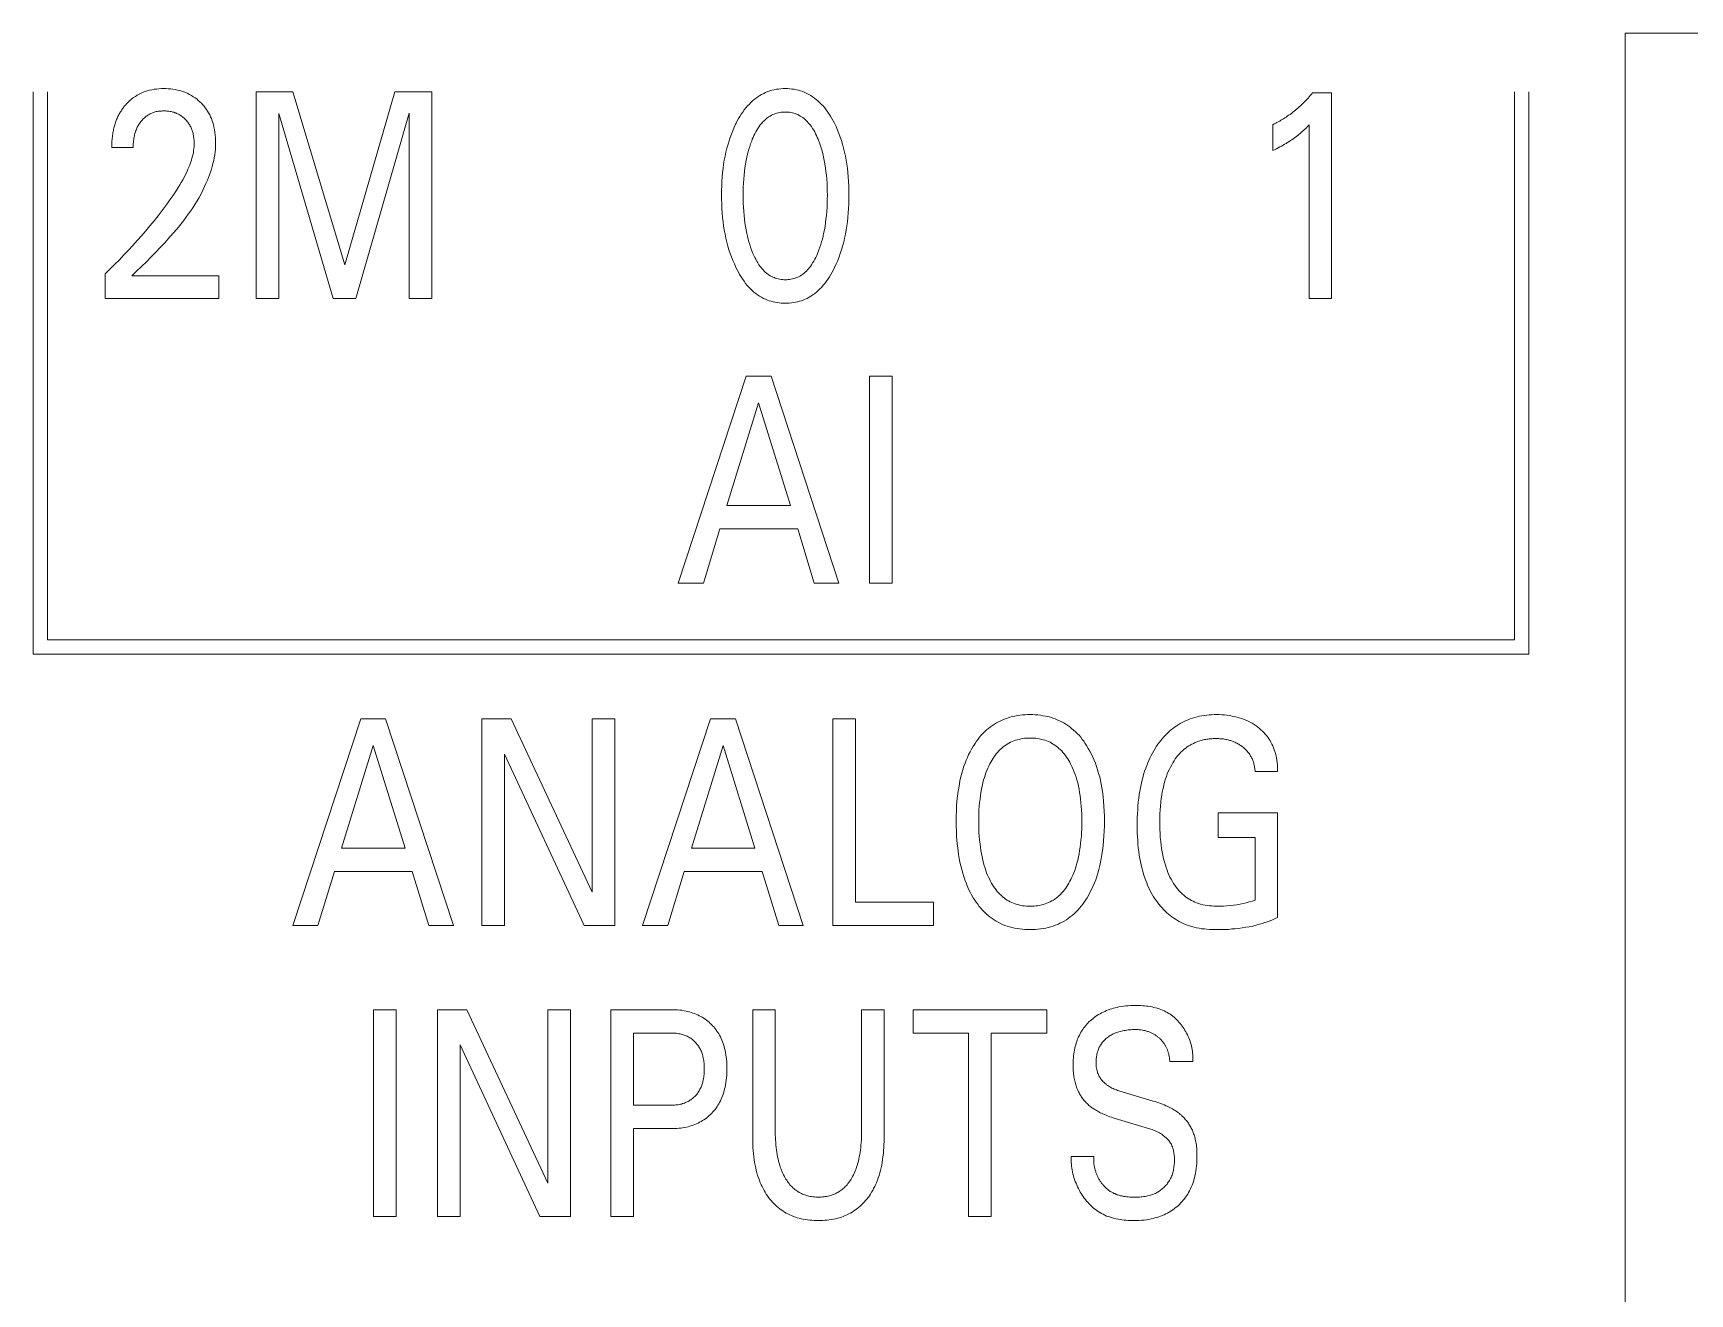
# Model space of a CAD drawing. Header units: millimetres. Extents: x 0 to 420, y 0 to 297.
# Drawn here: x 152.8 to 165.62, y 197.72 to 207.47 of the extents above; entities that cross this region are included whole.
import ezdxf

# ---------------------------------------------------------------- set-up
doc = ezdxf.new("R2010")
doc.units = ezdxf.units.MM
doc.layers.add('eProC - L2', color=41, linetype='Continuous', lineweight=20)

msp = doc.modelspace()

# ---------------------------------------------------------------- linework, layer by layer
at = {"layer": 'eProC - L2', "linetype": 'Continuous'}
for p, q in [((165.124, 192.415), (165.124, 207.468)), ((165.124, 207.468), (168.024, 207.468)), ((152.804, 207.015), (152.804, 202.665)), ((152.914, 207.015), (152.914, 202.775)), ((154.529, 205.415), (154.529, 207.015)), ((154.529, 207.015), (154.813, 207.015)), ((154.813, 207.015), (155.215, 205.676)), ((155.215, 205.676), (155.604, 207.015)), ((155.604, 207.015), (155.888, 207.015)), ((155.888, 207.015), (155.888, 205.415)), ((162.705, 207.006), (162.85, 207.006)), ((162.85, 207.006), (162.85, 205.415)), ((164.267, 202.775), (164.267, 207.015)), ((164.377, 202.665), (164.377, 207.015)), ((154.704, 206.848), (154.704, 205.415)), ((155.126, 205.415), (154.704, 206.848)), ((155.713, 206.85), (155.302, 205.415)), ((155.713, 205.415), (155.713, 206.85)), ((162.398, 206.561), (162.398, 206.76)), ((162.678, 205.415), (162.678, 206.759)), ((153.578, 206.583), (153.412, 206.583)), ((153.36, 205.415), (153.36, 205.607)), ((153.568, 205.59), (154.242, 205.59)), ((154.242, 205.59), (154.242, 205.415)), ((154.242, 205.415), (153.36, 205.415)), ((154.704, 205.415), (154.529, 205.415)), ((155.302, 205.415), (155.126, 205.415)), ((155.888, 205.415), (155.713, 205.415)), ((162.85, 205.415), (162.678, 205.415)), ((157.796, 203.215), (158.321, 204.815)), ((158.321, 204.815), (158.514, 204.815)), ((158.514, 204.815), (159.039, 203.215)), ((159.277, 203.215), (159.277, 204.815)), ((159.277, 204.815), (159.452, 204.815)), ((159.452, 204.815), (159.452, 203.215)), ((158.418, 204.609), (158.173, 203.814)), ((158.664, 203.814), (158.418, 204.609)), ((158.173, 203.814), (158.664, 203.814)), ((158.117, 203.633), (157.99, 203.215)), ((158.72, 203.633), (158.117, 203.633)), ((158.848, 203.215), (158.72, 203.633)), ((157.99, 203.215), (157.796, 203.215)), ((159.039, 203.215), (158.848, 203.215)), ((159.452, 203.215), (159.277, 203.215)), ((152.914, 202.775), (164.267, 202.775)), ((152.804, 202.665), (164.377, 202.665)), ((154.813, 200.565), (155.339, 202.165)), ((155.339, 202.165), (155.531, 202.165)), ((155.531, 202.165), (156.056, 200.565)), ((156.277, 200.565), (156.277, 202.165)), ((156.277, 202.165), (156.504, 202.165)), ((156.504, 202.165), (157.129, 200.824)), ((157.129, 200.824), (157.129, 202.165)), ((157.129, 202.165), (157.304, 202.165)), ((157.304, 202.165), (157.304, 200.565)), ((157.52, 200.565), (158.046, 202.165)), ((158.046, 202.165), (158.238, 202.165)), ((158.238, 202.165), (158.763, 200.565)), ((158.993, 200.565), (158.993, 202.165)), ((158.993, 202.165), (159.168, 202.165)), ((159.168, 202.165), (159.168, 200.747)), ((155.436, 201.959), (155.191, 201.164)), ((155.682, 201.164), (155.436, 201.959)), ((158.143, 201.959), (157.898, 201.164)), ((158.388, 201.164), (158.143, 201.959)), ((156.451, 201.892), (156.451, 200.565)), ((157.069, 200.565), (156.451, 201.892)), ((162.434, 201.757), (162.259, 201.757)), ((161.973, 201.247), (161.973, 201.437)), ((161.973, 201.437), (162.434, 201.437)), ((162.434, 201.437), (162.434, 200.628)), ((155.191, 201.164), (155.682, 201.164)), ((157.898, 201.164), (158.388, 201.164)), ((162.259, 201.247), (161.973, 201.247)), ((162.259, 200.763), (162.259, 201.247)), ((155.135, 200.983), (155.008, 200.565)), ((155.737, 200.983), (155.135, 200.983)), ((155.866, 200.565), (155.737, 200.983)), ((157.841, 200.983), (157.714, 200.565)), ((158.444, 200.983), (157.841, 200.983)), ((158.573, 200.565), (158.444, 200.983)), ((159.168, 200.747), (159.772, 200.747)), ((159.772, 200.747), (159.772, 200.565)), ((155.008, 200.565), (154.813, 200.565)), ((156.056, 200.565), (155.866, 200.565)), ((156.451, 200.565), (156.277, 200.565)), ((157.304, 200.565), (157.069, 200.565)), ((157.714, 200.565), (157.52, 200.565)), ((158.763, 200.565), (158.573, 200.565)), ((159.772, 200.565), (158.993, 200.565)), ((155.437, 198.315), (155.437, 199.915)), ((155.437, 199.915), (155.613, 199.915)), ((155.613, 199.915), (155.613, 198.315)), ((155.934, 198.315), (155.934, 199.915)), ((155.934, 199.915), (156.161, 199.915)), ((156.161, 199.915), (156.786, 198.574)), ((156.786, 198.574), (156.786, 199.915)), ((156.786, 199.915), (156.961, 199.915)), ((156.961, 199.915), (156.961, 198.315)), ((157.274, 198.315), (157.274, 199.915)), ((157.274, 199.915), (157.74, 199.915)), ((158.372, 198.919), (158.372, 199.915)), ((158.372, 199.915), (158.547, 199.915)), ((158.547, 199.915), (158.547, 198.966)), ((159.214, 198.966), (159.214, 199.915)), ((159.214, 199.915), (159.388, 199.915)), ((159.388, 199.915), (159.388, 198.919)), ((159.614, 199.734), (159.614, 199.915)), ((159.614, 199.915), (160.647, 199.915)), ((160.647, 199.915), (160.647, 199.734)), ((156.108, 199.642), (156.108, 198.315)), ((156.726, 198.315), (156.108, 199.642)), ((157.45, 199.734), (157.45, 199.176)), ((157.74, 199.734), (157.45, 199.734)), ((160.043, 199.734), (159.614, 199.734)), ((160.043, 198.315), (160.043, 199.734)), ((160.218, 199.734), (160.218, 198.315)), ((160.647, 199.734), (160.218, 199.734)), ((161.777, 199.515), (161.599, 199.515)), ((161.214, 199.285), (161.472, 199.208)), ((157.45, 199.176), (157.74, 199.176)), ((157.45, 198.995), (157.45, 198.315)), ((157.74, 198.995), (157.45, 198.995)), ((161.434, 198.997), (161.176, 199.074)), ((160.837, 198.779), (161.013, 198.779)), ((155.613, 198.315), (155.437, 198.315)), ((156.108, 198.315), (155.934, 198.315)), ((156.961, 198.315), (156.726, 198.315)), ((157.45, 198.315), (157.274, 198.315)), ((160.218, 198.315), (160.043, 198.315))]:
    msp.add_line(p, q, dxfattribs=at)
for points in [[(153.543, 206.938), (153.536, 206.931), (153.528, 206.924), (153.523, 206.918), (153.518, 206.912), (153.512, 206.906), (153.507, 206.899), (153.502, 206.893), (153.498, 206.886), (153.493, 206.88), (153.488, 206.873), (153.484, 206.866), (153.48, 206.86), (153.476, 206.853), (153.472, 206.846), (153.468, 206.839), (153.464, 206.831), (153.46, 206.824), (153.457, 206.816), (153.453, 206.808), (153.45, 206.8), (153.447, 206.792), (153.444, 206.784), (153.441, 206.776), (153.438, 206.768), (153.436, 206.76), (153.433, 206.751), (153.431, 206.743), (153.429, 206.735), (153.427, 206.726), (153.425, 206.718), (153.423, 206.708), (153.421, 206.698), (153.42, 206.687), (153.418, 206.677), (153.417, 206.667), (153.416, 206.656), (153.415, 206.646), (153.414, 206.635), (153.413, 206.625), (153.413, 206.615), (153.413, 206.604), (153.412, 206.594), (153.412, 206.583)], [(153.568, 205.59), (153.605, 205.627), (153.643, 205.664), (153.68, 205.7), (153.717, 205.737), (153.753, 205.775), (153.789, 205.812), (153.825, 205.85), (153.86, 205.889), (153.895, 205.928), (153.928, 205.968), (153.948, 205.992), (153.967, 206.017), (153.986, 206.042), (154.004, 206.067), (154.022, 206.092), (154.039, 206.118), (154.056, 206.144), (154.073, 206.171), (154.088, 206.198), (154.103, 206.225), (154.118, 206.253), (154.131, 206.281), (154.144, 206.31), (154.153, 206.331), (154.161, 206.352), (154.169, 206.373), (154.177, 206.394), (154.183, 206.416), (154.19, 206.438), (154.195, 206.46), (154.201, 206.482), (154.205, 206.504), (154.209, 206.526), (154.212, 206.548), (154.214, 206.57), (154.215, 206.593), (154.216, 206.615), (154.216, 206.637), (154.215, 206.658), (154.213, 206.68), (154.211, 206.701), (154.207, 206.723), (154.203, 206.744), (154.199, 206.76), (154.194, 206.776), (154.189, 206.791), (154.183, 206.807), (154.177, 206.822), (154.17, 206.837), (154.162, 206.851), (154.154, 206.865), (154.146, 206.878), (154.136, 206.89), (154.127, 206.903), (154.116, 206.915), (154.106, 206.926), (154.095, 206.937), (154.082, 206.948), (154.07, 206.959), (154.057, 206.968), (154.043, 206.977), (154.03, 206.986), (154.015, 206.994), (154.001, 207.001), (153.985, 207.008), (153.97, 207.014), (153.954, 207.019), (153.938, 207.024), (153.922, 207.028), (153.904, 207.032), (153.886, 207.034), (153.868, 207.037), (153.85, 207.038), (153.832, 207.039), (153.814, 207.039), (153.796, 207.039), (153.777, 207.038), (153.759, 207.036), (153.74, 207.034), (153.722, 207.031), (153.704, 207.026), (153.687, 207.022), (153.671, 207.017), (153.655, 207.011), (153.639, 207.004), (153.624, 206.996), (153.609, 206.988), (153.595, 206.979), (153.581, 206.97), (153.568, 206.96), (153.555, 206.949), (153.543, 206.938)], [(159.006, 205.656), (159.018, 205.683), (159.03, 205.71), (159.04, 205.737), (159.05, 205.765), (159.059, 205.793), (159.068, 205.821), (159.076, 205.852), (159.083, 205.883), (159.09, 205.914), (159.096, 205.946), (159.101, 205.977), (159.105, 206.009), (159.109, 206.043), (159.112, 206.078), (159.114, 206.113), (159.116, 206.148), (159.117, 206.183), (159.117, 206.218), (159.117, 206.253), (159.116, 206.287), (159.114, 206.322), (159.112, 206.356), (159.109, 206.391), (159.105, 206.425), (159.1, 206.456), (159.095, 206.487), (159.089, 206.518), (159.083, 206.549), (159.075, 206.579), (159.067, 206.609), (159.058, 206.637), (159.049, 206.665), (159.039, 206.692), (159.028, 206.719), (159.017, 206.745), (159.004, 206.772), (158.995, 206.79), (158.985, 206.807), (158.975, 206.825), (158.964, 206.842), (158.953, 206.858), (158.941, 206.875), (158.929, 206.89), (158.916, 206.906), (158.902, 206.92), (158.89, 206.933), (158.877, 206.944), (158.864, 206.956), (158.85, 206.966), (158.836, 206.976), (158.822, 206.986), (158.807, 206.994), (158.791, 207.002), (158.776, 207.01), (158.76, 207.016), (158.743, 207.022), (158.727, 207.026), (158.71, 207.03), (158.693, 207.034), (158.676, 207.036), (158.659, 207.038), (158.641, 207.039), (158.624, 207.039), (158.607, 207.039), (158.589, 207.038), (158.572, 207.036), (158.555, 207.034), (158.538, 207.03), (158.521, 207.026), (158.505, 207.022), (158.488, 207.016), (158.472, 207.01), (158.457, 207.002), (158.441, 206.994), (158.426, 206.986), (158.412, 206.976), (158.398, 206.966), (158.384, 206.956), (158.371, 206.944), (158.358, 206.933), (158.346, 206.92), (158.332, 206.906), (158.319, 206.89), (158.307, 206.874), (158.295, 206.858), (158.284, 206.841), (158.273, 206.824), (158.263, 206.807), (158.253, 206.79), (158.244, 206.772), (158.24, 206.765)], [(162.705, 207.006), (162.696, 206.996), (162.687, 206.986), (162.678, 206.975), (162.669, 206.965), (162.659, 206.955), (162.65, 206.945), (162.64, 206.935), (162.631, 206.926), (162.621, 206.916), (162.611, 206.907), (162.601, 206.898), (162.591, 206.889), (162.581, 206.881), (162.571, 206.872), (162.561, 206.864), (162.551, 206.856), (162.541, 206.848), (162.53, 206.84), (162.519, 206.833), (162.509, 206.825), (162.499, 206.818), (162.489, 206.812), (162.479, 206.806), (162.47, 206.8), (162.46, 206.794), (162.45, 206.788), (162.439, 206.782), (162.429, 206.776), (162.419, 206.771), (162.408, 206.766), (162.398, 206.76)], [(153.578, 206.583), (153.578, 206.594), (153.579, 206.604), (153.579, 206.614), (153.58, 206.624), (153.581, 206.635), (153.582, 206.645), (153.584, 206.655), (153.586, 206.665), (153.587, 206.674), (153.589, 206.683), (153.592, 206.692), (153.594, 206.7), (153.597, 206.709), (153.6, 206.717), (153.604, 206.726), (153.607, 206.734), (153.61, 206.741), (153.614, 206.748), (153.617, 206.754), (153.621, 206.761), (153.625, 206.767), (153.63, 206.773), (153.634, 206.779), (153.638, 206.785), (153.643, 206.791), (153.648, 206.796), (153.653, 206.802), (153.658, 206.807), (153.663, 206.811), (153.668, 206.816), (153.674, 206.821), (153.679, 206.825), (153.685, 206.829), (153.691, 206.833), (153.697, 206.837), (153.703, 206.84), (153.709, 206.844), (153.715, 206.847), (153.722, 206.849), (153.728, 206.852), (153.735, 206.854), (153.741, 206.857), (153.748, 206.859), (153.756, 206.861), (153.764, 206.862), (153.773, 206.864), (153.781, 206.865), (153.789, 206.866), (153.798, 206.866), (153.806, 206.867), (153.814, 206.867), (153.822, 206.867), (153.831, 206.867), (153.839, 206.866), (153.847, 206.865), (153.855, 206.864), (153.863, 206.863), (153.871, 206.862), (153.879, 206.86), (153.886, 206.858), (153.893, 206.856), (153.9, 206.853), (153.907, 206.851), (153.914, 206.848), (153.921, 206.845), (153.928, 206.842), (153.934, 206.838), (153.941, 206.834), (153.947, 206.831), (153.953, 206.826), (153.959, 206.822), (153.965, 206.817), (153.97, 206.812), (153.976, 206.807), (153.981, 206.802), (153.986, 206.797), (153.991, 206.792), (153.996, 206.786), (154, 206.78), (154.004, 206.774), (154.008, 206.768), (154.012, 206.762), (154.016, 206.756), (154.019, 206.75), (154.023, 206.743), (154.026, 206.736), (154.029, 206.729), (154.032, 206.722), (154.034, 206.714), (154.037, 206.707), (154.039, 206.699), (154.041, 206.692), (154.042, 206.684), (154.044, 206.676), (154.046, 206.667), (154.047, 206.658), (154.048, 206.65), (154.049, 206.641), (154.05, 206.632), (154.05, 206.624), (154.05, 206.615), (154.05, 206.606)], [(158.363, 205.793), (158.355, 205.813), (158.349, 205.834), (158.343, 205.855), (158.337, 205.876), (158.332, 205.897), (158.327, 205.918), (158.321, 205.946), (158.316, 205.974), (158.312, 206.002), (158.308, 206.03), (158.305, 206.059), (158.303, 206.09), (158.301, 206.122), (158.299, 206.153), (158.298, 206.185), (158.298, 206.216), (158.298, 206.247), (158.299, 206.278), (158.301, 206.309), (158.303, 206.34), (158.305, 206.371), (158.309, 206.399), (158.312, 206.427), (158.317, 206.455), (158.322, 206.482), (158.327, 206.51), (158.332, 206.531), (158.337, 206.551), (158.343, 206.572), (158.349, 206.592), (158.356, 206.612), (158.364, 206.632), (158.369, 206.647), (158.375, 206.662), (158.382, 206.676), (158.389, 206.69), (158.396, 206.704), (158.404, 206.718), (158.412, 206.732), (158.421, 206.745), (158.431, 206.758), (158.438, 206.767), (158.446, 206.775), (158.453, 206.784), (158.462, 206.792), (158.47, 206.8), (158.479, 206.807), (158.488, 206.815), (158.498, 206.821), (158.507, 206.827), (158.518, 206.833), (158.527, 206.838), (158.538, 206.842), (158.548, 206.846), (158.558, 206.849), (158.569, 206.852), (158.58, 206.854), (158.591, 206.856), (158.602, 206.857), (158.613, 206.858), (158.624, 206.858), (158.635, 206.858), (158.646, 206.857), (158.657, 206.856), (158.668, 206.854), (158.679, 206.852), (158.689, 206.849), (158.7, 206.846), (158.71, 206.842), (158.72, 206.838), (158.73, 206.833), (158.74, 206.827), (158.75, 206.821), (158.76, 206.815), (158.769, 206.807), (158.778, 206.8), (158.786, 206.792), (158.794, 206.784), (158.802, 206.775), (158.81, 206.767), (158.817, 206.758), (158.826, 206.745), (158.835, 206.732), (158.844, 206.718), (158.852, 206.704), (158.859, 206.69), (158.866, 206.676), (158.872, 206.662), (158.878, 206.647), (158.884, 206.632), (158.886, 206.627)], [(158.24, 206.765), (158.229, 206.74), (158.217, 206.714), (158.207, 206.688), (158.198, 206.662), (158.189, 206.636), (158.181, 206.609), (158.172, 206.579), (158.165, 206.549), (158.158, 206.518), (158.152, 206.487), (158.147, 206.456), (158.143, 206.425), (158.139, 206.391), (158.136, 206.356), (158.133, 206.322), (158.132, 206.287), (158.131, 206.253), (158.13, 206.218), (158.131, 206.183), (158.132, 206.148), (158.133, 206.113), (158.136, 206.078), (158.139, 206.043), (158.143, 206.008), (158.147, 205.977), (158.152, 205.945), (158.158, 205.914), (158.164, 205.883), (158.172, 205.851), (158.18, 205.821), (158.188, 205.793), (158.197, 205.765), (158.207, 205.737), (158.218, 205.71), (158.23, 205.683), (158.242, 205.656), (158.251, 205.637), (158.261, 205.619), (158.271, 205.601), (158.282, 205.584), (158.293, 205.567), (158.305, 205.55), (158.317, 205.533), (158.33, 205.517), (158.344, 205.502), (158.356, 205.49), (158.369, 205.477), (158.382, 205.466), (158.396, 205.455), (158.41, 205.444), (158.425, 205.435), (158.44, 205.426), (158.456, 205.417), (158.471, 205.41), (158.486, 205.404), (158.5, 205.399), (158.515, 205.394), (158.531, 205.39), (158.546, 205.387), (158.561, 205.384), (158.577, 205.382), (158.592, 205.38), (158.608, 205.38), (158.624, 205.379), (158.64, 205.379), (158.655, 205.38), (158.671, 205.382), (158.687, 205.384), (158.702, 205.387), (158.718, 205.39), (158.733, 205.394), (158.748, 205.399), (158.762, 205.404), (158.777, 205.41), (158.793, 205.417), (158.808, 205.426), (158.823, 205.435), (158.838, 205.444), (158.852, 205.455), (158.866, 205.466), (158.879, 205.477), (158.892, 205.49), (158.904, 205.502), (158.918, 205.518), (158.931, 205.533), (158.943, 205.55), (158.955, 205.567), (158.966, 205.584), (158.977, 205.601), (158.987, 205.619), (158.997, 205.638), (159.006, 205.656)], [(162.398, 206.561), (162.411, 206.567), (162.424, 206.574), (162.438, 206.581), (162.451, 206.588), (162.464, 206.595), (162.477, 206.602), (162.488, 206.609), (162.5, 206.615), (162.511, 206.622), (162.522, 206.629), (162.533, 206.637), (162.544, 206.644), (162.554, 206.651), (162.564, 206.658), (162.573, 206.665), (162.583, 206.672), (162.592, 206.679), (162.601, 206.687), (162.609, 206.693), (162.617, 206.7), (162.625, 206.707), (162.634, 206.715), (162.642, 206.723), (162.651, 206.731), (162.665, 206.745), (162.678, 206.759)], [(154.05, 206.606), (154.049, 206.591), (154.048, 206.576), (154.046, 206.561), (154.044, 206.546), (154.041, 206.531), (154.037, 206.516), (154.033, 206.501), (154.029, 206.487), (154.024, 206.472), (154.019, 206.458), (154.011, 206.436), (154.002, 206.415), (153.992, 206.394), (153.982, 206.374), (153.972, 206.353), (153.961, 206.333), (153.95, 206.313), (153.938, 206.294), (153.926, 206.274), (153.905, 206.242), (153.884, 206.21), (153.862, 206.178), (153.84, 206.147), (153.817, 206.116), (153.794, 206.085), (153.771, 206.055), (153.74, 206.016), (153.708, 205.978), (153.676, 205.94), (153.644, 205.902), (153.61, 205.864), (153.576, 205.826), (153.542, 205.789), (153.507, 205.753), (153.471, 205.716), (153.434, 205.679), (153.397, 205.643), (153.36, 205.607)], [(158.886, 206.627), (158.894, 206.604), (158.902, 206.581), (158.909, 206.557), (158.915, 206.534), (158.921, 206.51), (158.926, 206.482), (158.931, 206.455), (158.936, 206.427), (158.939, 206.399), (158.942, 206.371), (158.945, 206.34), (158.947, 206.309), (158.948, 206.278), (158.949, 206.247), (158.95, 206.216), (158.949, 206.185), (158.948, 206.153), (158.947, 206.122), (158.945, 206.09), (158.942, 206.059), (158.939, 206.03), (158.936, 206.002), (158.932, 205.974), (158.927, 205.946), (158.921, 205.918), (158.916, 205.897), (158.911, 205.876), (158.905, 205.855), (158.899, 205.834), (158.892, 205.814), (158.885, 205.793), (158.879, 205.778), (158.873, 205.763), (158.867, 205.748), (158.86, 205.733), (158.852, 205.719), (158.845, 205.705), (158.836, 205.691), (158.827, 205.677), (158.818, 205.664), (158.811, 205.655), (158.803, 205.646), (158.795, 205.637), (158.787, 205.628), (158.778, 205.62), (158.769, 205.613), (158.76, 205.605), (158.751, 205.599), (158.741, 205.592), (158.731, 205.586), (158.721, 205.582), (158.711, 205.577), (158.7, 205.573), (158.69, 205.57), (158.679, 205.567), (158.668, 205.565), (158.657, 205.563), (158.646, 205.562), (158.635, 205.561), (158.624, 205.561), (158.613, 205.561), (158.602, 205.562), (158.591, 205.563), (158.58, 205.565), (158.569, 205.567), (158.558, 205.57), (158.547, 205.573), (158.537, 205.577), (158.527, 205.582), (158.517, 205.586), (158.507, 205.592), (158.497, 205.599), (158.488, 205.605), (158.478, 205.613), (158.469, 205.62), (158.461, 205.628), (158.453, 205.637), (158.445, 205.646), (158.437, 205.655), (158.43, 205.664), (158.42, 205.677), (158.411, 205.691), (158.403, 205.705), (158.395, 205.719), (158.388, 205.733), (158.381, 205.748), (158.374, 205.763), (158.368, 205.778), (158.363, 205.793)], [(160.959, 200.781), (160.972, 200.803), (160.984, 200.826), (160.996, 200.849), (161.006, 200.872), (161.016, 200.896), (161.026, 200.92), (161.034, 200.945), (161.043, 200.972), (161.051, 201), (161.058, 201.029), (161.064, 201.057), (161.069, 201.085), (161.074, 201.114), (161.079, 201.143), (161.084, 201.181), (161.087, 201.22), (161.09, 201.259), (161.092, 201.297), (161.093, 201.336), (161.094, 201.375), (161.093, 201.413), (161.092, 201.451), (161.09, 201.489), (161.087, 201.527), (161.083, 201.565), (161.078, 201.603), (161.074, 201.631), (161.069, 201.659), (161.063, 201.687), (161.057, 201.715), (161.049, 201.742), (161.041, 201.77), (161.032, 201.797), (161.024, 201.821), (161.014, 201.845), (161.004, 201.868), (160.993, 201.891), (160.981, 201.914), (160.969, 201.936), (160.956, 201.958), (160.945, 201.974), (160.934, 201.991), (160.922, 202.006), (160.91, 202.022), (160.897, 202.037), (160.884, 202.051), (160.87, 202.065), (160.855, 202.078), (160.84, 202.091), (160.826, 202.102), (160.811, 202.113), (160.795, 202.123), (160.779, 202.133), (160.763, 202.142), (160.746, 202.15), (160.729, 202.158), (160.712, 202.164), (160.695, 202.171), (160.676, 202.177), (160.657, 202.182), (160.638, 202.186), (160.618, 202.189), (160.599, 202.192), (160.579, 202.195), (160.559, 202.196), (160.539, 202.197), (160.519, 202.197), (160.499, 202.197), (160.48, 202.196), (160.46, 202.195), (160.44, 202.192), (160.42, 202.19), (160.401, 202.186), (160.381, 202.182), (160.362, 202.177), (160.343, 202.171), (160.326, 202.165), (160.308, 202.158), (160.291, 202.15), (160.275, 202.142), (160.258, 202.133), (160.243, 202.124), (160.227, 202.114), (160.212, 202.103), (160.197, 202.091), (160.182, 202.079), (160.168, 202.066), (160.154, 202.052), (160.141, 202.037), (160.128, 202.022), (160.116, 202.007), (160.104, 201.991), (160.093, 201.975), (160.082, 201.959), (160.078, 201.952)], [(162.434, 201.757), (162.434, 201.775), (162.434, 201.792), (162.433, 201.81), (162.431, 201.827), (162.428, 201.844), (162.425, 201.862), (162.422, 201.879), (162.417, 201.896), (162.413, 201.911), (162.408, 201.926), (162.402, 201.94), (162.396, 201.955), (162.39, 201.969), (162.382, 201.983), (162.375, 201.997), (162.366, 202.01), (162.357, 202.022), (162.348, 202.035), (162.338, 202.047), (162.327, 202.058), (162.316, 202.069), (162.305, 202.08), (162.293, 202.09), (162.281, 202.1), (162.267, 202.11), (162.252, 202.12), (162.237, 202.13), (162.221, 202.138), (162.205, 202.146), (162.189, 202.154), (162.171, 202.161), (162.154, 202.167), (162.136, 202.173), (162.118, 202.178), (162.1, 202.183), (162.082, 202.186), (162.062, 202.19), (162.042, 202.193), (162.022, 202.195), (162.001, 202.196), (161.981, 202.197), (161.961, 202.197), (161.942, 202.197), (161.923, 202.196), (161.904, 202.195), (161.886, 202.193), (161.867, 202.191), (161.848, 202.188), (161.83, 202.184), (161.811, 202.18), (161.793, 202.175), (161.775, 202.17), (161.758, 202.164), (161.742, 202.158), (161.726, 202.151), (161.71, 202.144), (161.694, 202.136), (161.679, 202.128), (161.664, 202.119), (161.649, 202.109), (161.635, 202.099), (161.621, 202.088), (161.606, 202.077), (161.592, 202.065), (161.579, 202.052), (161.566, 202.039), (161.554, 202.025), (161.541, 202.011), (161.53, 201.997), (161.519, 201.983), (161.508, 201.968), (161.497, 201.952), (161.486, 201.935), (161.475, 201.917), (161.465, 201.898), (161.455, 201.88), (161.446, 201.861), (161.437, 201.842), (161.429, 201.823), (161.421, 201.803), (161.414, 201.784), (161.405, 201.759), (161.397, 201.734), (161.39, 201.708), (161.384, 201.683), (161.378, 201.657), (161.372, 201.632), (161.368, 201.606), (161.363, 201.58), (161.359, 201.55), (161.356, 201.52), (161.353, 201.491), (161.351, 201.461), (161.349, 201.431), (161.348, 201.401), (161.347, 201.371), (161.347, 201.341)], [(160.078, 201.952), (160.065, 201.931), (160.054, 201.91), (160.043, 201.888), (160.033, 201.866), (160.023, 201.844), (160.015, 201.821), (160.007, 201.798), (159.998, 201.771), (159.99, 201.744), (159.983, 201.716), (159.976, 201.688), (159.971, 201.66), (159.966, 201.632), (159.961, 201.604), (159.956, 201.566), (159.952, 201.528), (159.95, 201.49), (159.948, 201.452), (159.946, 201.413), (159.946, 201.375), (159.946, 201.336), (159.948, 201.297), (159.949, 201.259), (159.952, 201.22), (159.956, 201.181), (159.961, 201.143), (159.965, 201.114), (159.97, 201.085), (159.976, 201.057), (159.982, 201.028), (159.989, 201), (159.997, 200.972), (160.005, 200.944), (160.014, 200.92), (160.023, 200.896), (160.032, 200.872), (160.043, 200.848), (160.054, 200.825), (160.066, 200.802), (160.079, 200.78), (160.09, 200.763), (160.101, 200.746), (160.113, 200.73), (160.125, 200.714), (160.138, 200.699), (160.151, 200.684), (160.165, 200.67), (160.179, 200.656), (160.194, 200.643), (160.209, 200.631), (160.224, 200.62), (160.24, 200.61), (160.256, 200.6), (160.272, 200.591), (160.289, 200.582), (160.306, 200.575), (160.323, 200.567), (160.341, 200.561), (160.36, 200.555), (160.38, 200.55), (160.399, 200.545), (160.419, 200.542), (160.439, 200.539), (160.459, 200.537), (160.479, 200.535), (160.499, 200.534), (160.519, 200.534), (160.54, 200.534), (160.56, 200.535), (160.58, 200.537), (160.6, 200.539), (160.62, 200.542), (160.639, 200.545), (160.659, 200.55), (160.678, 200.555), (160.697, 200.561), (160.715, 200.568), (160.732, 200.575), (160.749, 200.583), (160.766, 200.591), (160.783, 200.6), (160.799, 200.61), (160.814, 200.621), (160.829, 200.632), (160.844, 200.644), (160.859, 200.657), (160.874, 200.671), (160.887, 200.685), (160.901, 200.7), (160.914, 200.715), (160.926, 200.731), (160.938, 200.747), (160.949, 200.764), (160.959, 200.781)], [(160.206, 200.922), (160.197, 200.939), (160.19, 200.956), (160.182, 200.974), (160.176, 200.992), (160.17, 201.01), (160.164, 201.029), (160.159, 201.047), (160.152, 201.072), (160.147, 201.097), (160.142, 201.122), (160.137, 201.147), (160.134, 201.172), (160.131, 201.198), (160.128, 201.227), (160.125, 201.256), (160.123, 201.285), (160.122, 201.314), (160.121, 201.344), (160.121, 201.373), (160.121, 201.402), (160.122, 201.43), (160.123, 201.459), (160.125, 201.488), (160.128, 201.516), (160.131, 201.545), (160.134, 201.57), (160.138, 201.595), (160.142, 201.62), (160.147, 201.644), (160.153, 201.669), (160.159, 201.693), (160.165, 201.711), (160.171, 201.729), (160.177, 201.747), (160.184, 201.765), (160.191, 201.782), (160.199, 201.799), (160.207, 201.816), (160.215, 201.83), (160.222, 201.843), (160.23, 201.856), (160.239, 201.869), (160.247, 201.881), (160.257, 201.893), (160.266, 201.905), (160.277, 201.916), (160.288, 201.927), (160.298, 201.936), (160.308, 201.945), (160.319, 201.954), (160.331, 201.962), (160.342, 201.969), (160.354, 201.976), (160.366, 201.983), (160.379, 201.988), (160.392, 201.994), (160.405, 201.999), (160.419, 202.003), (160.433, 202.006), (160.447, 202.009), (160.461, 202.012), (160.476, 202.014), (160.49, 202.015), (160.505, 202.016), (160.519, 202.016), (160.534, 202.016), (160.549, 202.015), (160.563, 202.014), (160.578, 202.012), (160.592, 202.009), (160.606, 202.006), (160.62, 202.003), (160.634, 201.999), (160.648, 201.994), (160.66, 201.988), (160.673, 201.983), (160.685, 201.976), (160.697, 201.969), (160.709, 201.962), (160.72, 201.954), (160.731, 201.945), (160.742, 201.936), (160.752, 201.927), (160.763, 201.916), (160.773, 201.905), (160.783, 201.893), (160.792, 201.881), (160.801, 201.869), (160.81, 201.856), (160.818, 201.843), (160.825, 201.83), (160.832, 201.816), (160.835, 201.811)], [(162.259, 200.763), (162.237, 200.755), (162.214, 200.748), (162.191, 200.742), (162.167, 200.736), (162.143, 200.731), (162.118, 200.727), (162.093, 200.723), (162.068, 200.72), (162.041, 200.718), (162.014, 200.716), (161.988, 200.715), (161.961, 200.715), (161.943, 200.716), (161.925, 200.717), (161.908, 200.718), (161.89, 200.72), (161.872, 200.723), (161.855, 200.727), (161.838, 200.731), (161.821, 200.736), (161.807, 200.741), (161.794, 200.747), (161.781, 200.753), (161.768, 200.76), (161.755, 200.767), (161.742, 200.774), (161.73, 200.783), (161.719, 200.791), (161.707, 200.8), (161.694, 200.812), (161.682, 200.824), (161.67, 200.837), (161.659, 200.85), (161.648, 200.863), (161.638, 200.878), (161.629, 200.892), (161.62, 200.907), (161.61, 200.924), (161.601, 200.941), (161.593, 200.959), (161.585, 200.977), (161.578, 200.995), (161.571, 201.014), (161.565, 201.032), (161.558, 201.058), (161.551, 201.083), (161.546, 201.109), (161.541, 201.135), (161.536, 201.161), (161.533, 201.187), (161.529, 201.217), (161.526, 201.248), (161.524, 201.279), (161.523, 201.309), (161.522, 201.34), (161.522, 201.371), (161.522, 201.4), (161.523, 201.43), (161.524, 201.46), (161.527, 201.49), (161.529, 201.52), (161.533, 201.549), (161.537, 201.575), (161.541, 201.6), (161.547, 201.626), (161.553, 201.651), (161.559, 201.676), (161.567, 201.701), (161.573, 201.719), (161.58, 201.738), (161.588, 201.756), (161.596, 201.774), (161.604, 201.791), (161.614, 201.808), (161.623, 201.825), (161.633, 201.84), (161.642, 201.854), (161.652, 201.868), (161.663, 201.881), (161.674, 201.894), (161.686, 201.906), (161.698, 201.918), (161.711, 201.929), (161.723, 201.938), (161.734, 201.947), (161.746, 201.955), (161.758, 201.962), (161.771, 201.969), (161.784, 201.975), (161.797, 201.981), (161.81, 201.987), (161.824, 201.992)], [(161.824, 201.992), (161.833, 201.994), (161.841, 201.997), (161.85, 201.999), (161.859, 202.002), (161.868, 202.004), (161.878, 202.005), (161.887, 202.007), (161.896, 202.008), (161.905, 202.009), (161.914, 202.01), (161.924, 202.011), (161.933, 202.012), (161.942, 202.012), (161.952, 202.012), (161.961, 202.012), (161.97, 202.012), (161.979, 202.012), (161.988, 202.011), (161.997, 202.011), (162.005, 202.01), (162.014, 202.009), (162.023, 202.008), (162.032, 202.006), (162.04, 202.004), (162.048, 202.002), (162.057, 202), (162.065, 201.998), (162.073, 201.996), (162.081, 201.993), (162.089, 201.99), (162.096, 201.987), (162.104, 201.983), (162.111, 201.98), (162.119, 201.976), (162.126, 201.972), (162.133, 201.968), (162.14, 201.964), (162.147, 201.959), (162.154, 201.955), (162.16, 201.95), (162.166, 201.945), (162.172, 201.941), (162.178, 201.935), (162.184, 201.93), (162.189, 201.925), (162.194, 201.919), (162.199, 201.914), (162.204, 201.908), (162.209, 201.902), (162.213, 201.896), (162.218, 201.89), (162.222, 201.883), (162.225, 201.877), (162.229, 201.87), (162.232, 201.864), (162.236, 201.857), (162.239, 201.85), (162.241, 201.843), (162.244, 201.836), (162.247, 201.828), (162.249, 201.821), (162.251, 201.813), (162.253, 201.805), (162.255, 201.797), (162.256, 201.789), (162.257, 201.781), (162.258, 201.773), (162.259, 201.765), (162.259, 201.757)], [(160.835, 201.811), (160.844, 201.792), (160.853, 201.772), (160.86, 201.753), (160.868, 201.733), (160.874, 201.713), (160.88, 201.693), (160.887, 201.669), (160.892, 201.644), (160.898, 201.62), (160.902, 201.595), (160.906, 201.57), (160.909, 201.545), (160.912, 201.516), (160.914, 201.488), (160.916, 201.459), (160.918, 201.43), (160.918, 201.402), (160.919, 201.373), (160.918, 201.344), (160.918, 201.314), (160.916, 201.285), (160.915, 201.256), (160.912, 201.226), (160.909, 201.197), (160.906, 201.172), (160.902, 201.147), (160.898, 201.121), (160.893, 201.096), (160.887, 201.072), (160.881, 201.047), (160.876, 201.028), (160.87, 201.01), (160.864, 200.992), (160.857, 200.974), (160.85, 200.956), (160.842, 200.939), (160.834, 200.922), (160.827, 200.908), (160.819, 200.894), (160.811, 200.88), (160.803, 200.867), (160.794, 200.854), (160.785, 200.842), (160.775, 200.83), (160.765, 200.818), (160.754, 200.807), (160.743, 200.797), (160.733, 200.788), (160.722, 200.779), (160.71, 200.771), (160.699, 200.763), (160.687, 200.756), (160.674, 200.75), (160.662, 200.744), (160.649, 200.738), (160.635, 200.733), (160.621, 200.729), (160.607, 200.725), (160.593, 200.722), (160.578, 200.719), (160.564, 200.718), (160.549, 200.716), (160.534, 200.715), (160.519, 200.715), (160.505, 200.715), (160.49, 200.716), (160.475, 200.718), (160.461, 200.719), (160.446, 200.722), (160.432, 200.725), (160.418, 200.729), (160.404, 200.733), (160.39, 200.738), (160.377, 200.744), (160.365, 200.75), (160.352, 200.756), (160.34, 200.763), (160.329, 200.771), (160.317, 200.779), (160.306, 200.788), (160.296, 200.797), (160.286, 200.807), (160.275, 200.818), (160.264, 200.83), (160.255, 200.842), (160.245, 200.855), (160.236, 200.867), (160.228, 200.881), (160.22, 200.894), (160.213, 200.908), (160.206, 200.922)], [(161.347, 201.341), (161.347, 201.312), (161.348, 201.283), (161.349, 201.254), (161.351, 201.225), (161.353, 201.197), (161.356, 201.168), (161.359, 201.139), (161.363, 201.11), (161.368, 201.085), (161.372, 201.061), (161.377, 201.036), (161.383, 201.011), (161.39, 200.987), (161.397, 200.963), (161.405, 200.939), (161.413, 200.915), (161.421, 200.897), (161.428, 200.878), (161.436, 200.86), (161.445, 200.842), (161.454, 200.824), (161.464, 200.807), (161.474, 200.789), (161.485, 200.773), (161.496, 200.756), (161.507, 200.742), (161.517, 200.728), (161.528, 200.715), (161.54, 200.702), (161.551, 200.689), (161.564, 200.677), (161.576, 200.665), (161.589, 200.654), (161.603, 200.643), (161.616, 200.633), (161.63, 200.623), (161.644, 200.614), (161.659, 200.605), (161.673, 200.597), (161.688, 200.589), (161.704, 200.582), (161.719, 200.575), (161.735, 200.569), (161.751, 200.563), (161.767, 200.558), (161.787, 200.553), (161.806, 200.548), (161.826, 200.545), (161.846, 200.541), (161.867, 200.539), (161.887, 200.537), (161.907, 200.535), (161.928, 200.534), (161.948, 200.534), (161.975, 200.534), (162.001, 200.534), (162.027, 200.535), (162.053, 200.536), (162.08, 200.539), (162.106, 200.541), (162.132, 200.544), (162.159, 200.548), (162.187, 200.552), (162.214, 200.557), (162.241, 200.562), (162.267, 200.569), (162.294, 200.576), (162.315, 200.581), (162.335, 200.588), (162.355, 200.595), (162.376, 200.602), (162.395, 200.61), (162.415, 200.619), (162.434, 200.628)], [(157.74, 198.995), (157.755, 198.995), (157.77, 198.995), (157.785, 198.996), (157.8, 198.998), (157.815, 198.999), (157.83, 199.001), (157.845, 199.004), (157.859, 199.007), (157.873, 199.01), (157.886, 199.014), (157.899, 199.018), (157.912, 199.022), (157.924, 199.027), (157.937, 199.032), (157.949, 199.038), (157.961, 199.044), (157.973, 199.05), (157.984, 199.057), (157.995, 199.064), (158.006, 199.071), (158.016, 199.079), (158.026, 199.087), (158.036, 199.096), (158.046, 199.105), (158.055, 199.114), (158.064, 199.124), (158.072, 199.133), (158.081, 199.143), (158.088, 199.154), (158.096, 199.165), (158.103, 199.176), (158.11, 199.187), (158.116, 199.198), (158.123, 199.211), (158.128, 199.223), (158.134, 199.236), (158.139, 199.249), (158.144, 199.262), (158.148, 199.276), (158.152, 199.289), (158.155, 199.303), (158.158, 199.316), (158.162, 199.334), (158.165, 199.352), (158.167, 199.37), (158.169, 199.388), (158.171, 199.406), (158.172, 199.424), (158.172, 199.442), (158.173, 199.46), (158.172, 199.477), (158.172, 199.495), (158.171, 199.513), (158.169, 199.531), (158.167, 199.548), (158.165, 199.566), (158.162, 199.583), (158.158, 199.601), (158.155, 199.614), (158.152, 199.628), (158.148, 199.641), (158.143, 199.654), (158.139, 199.667), (158.133, 199.68), (158.128, 199.693), (158.122, 199.705), (158.115, 199.717), (158.109, 199.728), (158.102, 199.739), (158.095, 199.75), (158.087, 199.761), (158.079, 199.771), (158.071, 199.781), (158.062, 199.791), (158.053, 199.8), (158.044, 199.809), (158.034, 199.818), (158.024, 199.826), (158.014, 199.834), (158.004, 199.841), (157.993, 199.849), (157.982, 199.856), (157.971, 199.862), (157.959, 199.868), (157.947, 199.874), (157.935, 199.879), (157.922, 199.885), (157.91, 199.889), (157.897, 199.893), (157.884, 199.897), (157.871, 199.901), (157.858, 199.904), (157.841, 199.907), (157.824, 199.91), (157.808, 199.912), (157.791, 199.913), (157.774, 199.915), (157.757, 199.915), (157.74, 199.915)], [(161.777, 199.515), (161.778, 199.528), (161.778, 199.541), (161.778, 199.554), (161.777, 199.567), (161.776, 199.58), (161.775, 199.593), (161.773, 199.607), (161.77, 199.62), (161.767, 199.632), (161.764, 199.645), (161.761, 199.658), (161.756, 199.671), (161.752, 199.683), (161.747, 199.696), (161.742, 199.708), (161.736, 199.72), (161.73, 199.732), (161.724, 199.744), (161.717, 199.755), (161.71, 199.766), (161.703, 199.777), (161.695, 199.788), (161.687, 199.799), (161.679, 199.809), (161.67, 199.819), (161.661, 199.829), (161.652, 199.838), (161.643, 199.847), (161.633, 199.856), (161.623, 199.864), (161.613, 199.872), (161.602, 199.879), (161.591, 199.886), (161.58, 199.893), (161.569, 199.899), (161.556, 199.906), (161.543, 199.911), (161.53, 199.917), (161.517, 199.921), (161.503, 199.926), (161.49, 199.93), (161.476, 199.933), (161.462, 199.936), (161.447, 199.939), (161.433, 199.941), (161.419, 199.943), (161.404, 199.944), (161.39, 199.945), (161.376, 199.946), (161.361, 199.947), (161.347, 199.947), (161.332, 199.947), (161.314, 199.947), (161.296, 199.946), (161.278, 199.945), (161.26, 199.944), (161.242, 199.942), (161.224, 199.939), (161.206, 199.936), (161.192, 199.933), (161.178, 199.93), (161.164, 199.926), (161.15, 199.922), (161.137, 199.918), (161.123, 199.913), (161.11, 199.908), (161.096, 199.902), (161.084, 199.896), (161.072, 199.89), (161.06, 199.883), (161.048, 199.877), (161.036, 199.869), (161.025, 199.862), (161.014, 199.854), (161.003, 199.845), (160.993, 199.837), (160.984, 199.829), (160.974, 199.82), (160.966, 199.811), (160.957, 199.802), (160.949, 199.792), (160.941, 199.782), (160.933, 199.772), (160.926, 199.762), (160.919, 199.751), (160.912, 199.74), (160.906, 199.729), (160.9, 199.717), (160.894, 199.705), (160.889, 199.693), (160.884, 199.681), (160.88, 199.669), (160.875, 199.657), (160.872, 199.644), (160.868, 199.631), (160.865, 199.617), (160.862, 199.602), (160.859, 199.587), (160.857, 199.573), (160.855, 199.558), (160.854, 199.543), (160.853, 199.528)], [(161.214, 199.285), (161.205, 199.288), (161.196, 199.291), (161.187, 199.294), (161.178, 199.297), (161.169, 199.301), (161.161, 199.305), (161.152, 199.309), (161.144, 199.313), (161.135, 199.318), (161.127, 199.323), (161.119, 199.328), (161.111, 199.334), (161.106, 199.338), (161.1, 199.343), (161.094, 199.348), (161.089, 199.353), (161.084, 199.358), (161.079, 199.364), (161.074, 199.369), (161.069, 199.375), (161.065, 199.381), (161.061, 199.387), (161.057, 199.393), (161.053, 199.399), (161.05, 199.406), (161.047, 199.413), (161.044, 199.42), (161.041, 199.427), (161.039, 199.434), (161.037, 199.441), (161.035, 199.449), (161.034, 199.456), (161.032, 199.464), (161.031, 199.471), (161.03, 199.479), (161.03, 199.486), (161.029, 199.494), (161.029, 199.502), (161.029, 199.51), (161.029, 199.519), (161.03, 199.528), (161.031, 199.537), (161.032, 199.545), (161.033, 199.554), (161.034, 199.562), (161.036, 199.571), (161.038, 199.579), (161.04, 199.588), (161.043, 199.595), (161.045, 199.602), (161.048, 199.61), (161.051, 199.617), (161.054, 199.624), (161.058, 199.631), (161.061, 199.637), (161.065, 199.644), (161.07, 199.651), (161.074, 199.657), (161.079, 199.663), (161.084, 199.669), (161.089, 199.675), (161.094, 199.68), (161.1, 199.685), (161.105, 199.691), (161.111, 199.695), (161.117, 199.7), (161.124, 199.705), (161.13, 199.709), (161.138, 199.714), (161.146, 199.719), (161.154, 199.723), (161.162, 199.727), (161.17, 199.731), (161.179, 199.735), (161.187, 199.738), (161.197, 199.741), (161.206, 199.744), (161.216, 199.747), (161.226, 199.75), (161.235, 199.752), (161.245, 199.754), (161.255, 199.755), (161.266, 199.757), (161.277, 199.758), (161.288, 199.76), (161.299, 199.76), (161.31, 199.761), (161.321, 199.761), (161.332, 199.761), (161.342, 199.761), (161.351, 199.761), (161.36, 199.76), (161.37, 199.759), (161.379, 199.758), (161.388, 199.757), (161.398, 199.755), (161.408, 199.753), (161.418, 199.75), (161.428, 199.747)], [(161.428, 199.747), (161.433, 199.745), (161.439, 199.743), (161.445, 199.741), (161.451, 199.738), (161.456, 199.736), (161.461, 199.733), (161.466, 199.731), (161.471, 199.728), (161.476, 199.725), (161.481, 199.723), (161.486, 199.72), (161.49, 199.717), (161.495, 199.713), (161.499, 199.71), (161.504, 199.707), (161.508, 199.703), (161.512, 199.7), (161.516, 199.697), (161.52, 199.693), (161.524, 199.689), (161.528, 199.686), (161.532, 199.682), (161.536, 199.678), (161.539, 199.674), (161.543, 199.67), (161.546, 199.666), (161.549, 199.661), (161.553, 199.657), (161.556, 199.653), (161.559, 199.648), (161.562, 199.644), (161.564, 199.639), (161.567, 199.635), (161.57, 199.63), (161.572, 199.625), (161.574, 199.62), (161.577, 199.615), (161.579, 199.61), (161.581, 199.605), (161.583, 199.6), (161.584, 199.595), (161.586, 199.59), (161.588, 199.584), (161.589, 199.579), (161.591, 199.573), (161.592, 199.567), (161.593, 199.562), (161.594, 199.556), (161.595, 199.55), (161.596, 199.544), (161.597, 199.539), (161.598, 199.533), (161.598, 199.527), (161.599, 199.521), (161.599, 199.515)], [(157.74, 199.734), (157.75, 199.734), (157.76, 199.734), (157.771, 199.733), (157.781, 199.732), (157.791, 199.731), (157.801, 199.729), (157.811, 199.727), (157.819, 199.725), (157.827, 199.723), (157.835, 199.721), (157.842, 199.718), (157.85, 199.715), (157.857, 199.712), (157.865, 199.709), (157.872, 199.705), (157.879, 199.702), (157.886, 199.698), (157.892, 199.694), (157.898, 199.689), (157.905, 199.685), (157.911, 199.68), (157.917, 199.675), (157.922, 199.669), (157.928, 199.664), (157.933, 199.658), (157.938, 199.652), (157.943, 199.646), (157.948, 199.64), (157.952, 199.634), (157.956, 199.627), (157.96, 199.62), (157.964, 199.614), (157.968, 199.606), (157.971, 199.599), (157.975, 199.591), (157.978, 199.583), (157.98, 199.575), (157.983, 199.567), (157.985, 199.559), (157.987, 199.551), (157.989, 199.543), (157.991, 199.532), (157.993, 199.522), (157.994, 199.511), (157.996, 199.5), (157.996, 199.49), (157.997, 199.479), (157.997, 199.468), (157.997, 199.457), (157.997, 199.447), (157.997, 199.436), (157.996, 199.425), (157.996, 199.414), (157.994, 199.403), (157.993, 199.392), (157.991, 199.382), (157.989, 199.371), (157.987, 199.363), (157.985, 199.355), (157.983, 199.347), (157.981, 199.338), (157.978, 199.331), (157.975, 199.323), (157.972, 199.315), (157.968, 199.307), (157.964, 199.3), (157.961, 199.293), (157.957, 199.286), (157.953, 199.279), (157.948, 199.273), (157.944, 199.267), (157.939, 199.26), (157.934, 199.254), (157.929, 199.249), (157.923, 199.243), (157.917, 199.238), (157.912, 199.232), (157.906, 199.227), (157.899, 199.223), (157.893, 199.218), (157.886, 199.214), (157.88, 199.21), (157.873, 199.206), (157.866, 199.202), (157.858, 199.199), (157.851, 199.196), (157.843, 199.193), (157.835, 199.19), (157.828, 199.188), (157.82, 199.185), (157.812, 199.184), (157.803, 199.182), (157.794, 199.18), (157.785, 199.179), (157.776, 199.178), (157.767, 199.177), (157.758, 199.177), (157.749, 199.176), (157.74, 199.176)], [(160.853, 199.528), (160.852, 199.514), (160.852, 199.5), (160.851, 199.486), (160.852, 199.474), (160.852, 199.463), (160.852, 199.452), (160.853, 199.441), (160.854, 199.43), (160.855, 199.418), (160.856, 199.407), (160.858, 199.396), (160.86, 199.385), (160.862, 199.374), (160.864, 199.364), (160.866, 199.355), (160.869, 199.345), (160.872, 199.335), (160.875, 199.326), (160.878, 199.316), (160.881, 199.307), (160.885, 199.298), (160.889, 199.289), (160.893, 199.28), (160.897, 199.272), (160.901, 199.264), (160.905, 199.257), (160.91, 199.25), (160.914, 199.243), (160.919, 199.235), (160.924, 199.229), (160.929, 199.222), (160.935, 199.215), (160.94, 199.209), (160.946, 199.202), (160.953, 199.195), (160.959, 199.188), (160.967, 199.182), (160.974, 199.175), (160.982, 199.169), (160.989, 199.163), (160.997, 199.157), (161.005, 199.152), (161.014, 199.146), (161.024, 199.14), (161.033, 199.134), (161.043, 199.129), (161.052, 199.123), (161.062, 199.118), (161.072, 199.114), (161.082, 199.109), (161.095, 199.103), (161.108, 199.098), (161.122, 199.092), (161.135, 199.087), (161.149, 199.083), (161.162, 199.078), (161.176, 199.074)], [(161.81, 198.765), (161.81, 198.787), (161.81, 198.799), (161.81, 198.81), (161.809, 198.822), (161.809, 198.833), (161.808, 198.845), (161.806, 198.856), (161.805, 198.868), (161.803, 198.879), (161.801, 198.89), (161.799, 198.902), (161.797, 198.911), (161.795, 198.92), (161.793, 198.929), (161.79, 198.938), (161.787, 198.947), (161.784, 198.955), (161.781, 198.964), (161.778, 198.973), (161.774, 198.982), (161.77, 198.99), (161.766, 198.998), (161.762, 199.006), (161.758, 199.014), (161.753, 199.022), (161.748, 199.029), (161.744, 199.036), (161.739, 199.044), (161.733, 199.051), (161.728, 199.058), (161.722, 199.064), (161.716, 199.071), (161.71, 199.078), (161.704, 199.085), (161.696, 199.092), (161.689, 199.098), (161.681, 199.105), (161.674, 199.111), (161.666, 199.117), (161.658, 199.123), (161.649, 199.129), (161.64, 199.135), (161.63, 199.141), (161.62, 199.147), (161.611, 199.152), (161.6, 199.158), (161.59, 199.163), (161.58, 199.168), (161.57, 199.172), (161.556, 199.178), (161.542, 199.184), (161.528, 199.189), (161.514, 199.194), (161.5, 199.199), (161.486, 199.204), (161.472, 199.208)], [(161.434, 198.997), (161.444, 198.994), (161.453, 198.991), (161.463, 198.987), (161.473, 198.984), (161.482, 198.98), (161.492, 198.976), (161.501, 198.971), (161.51, 198.967), (161.52, 198.962), (161.528, 198.956), (161.537, 198.951), (161.546, 198.945), (161.552, 198.94), (161.558, 198.935), (161.564, 198.93), (161.57, 198.925), (161.576, 198.919), (161.581, 198.914), (161.587, 198.908), (161.592, 198.902), (161.596, 198.895), (161.601, 198.889), (161.605, 198.883), (161.609, 198.876), (161.613, 198.869), (161.616, 198.861), (161.62, 198.853), (161.623, 198.845), (161.625, 198.837), (161.627, 198.829), (161.629, 198.821), (161.631, 198.812), (161.632, 198.804), (161.633, 198.795), (161.634, 198.786), (161.635, 198.778), (161.635, 198.769), (161.636, 198.759), (161.636, 198.749), (161.635, 198.74), (161.635, 198.73), (161.634, 198.72), (161.634, 198.71), (161.632, 198.701), (161.631, 198.691), (161.629, 198.682), (161.627, 198.672), (161.625, 198.663), (161.623, 198.653), (161.62, 198.644), (161.617, 198.635), (161.613, 198.626), (161.609, 198.617), (161.605, 198.609), (161.601, 198.6), (161.597, 198.593), (161.592, 198.586), (161.588, 198.58), (161.583, 198.573), (161.578, 198.566), (161.573, 198.56), (161.567, 198.554), (161.562, 198.548), (161.556, 198.542), (161.55, 198.536), (161.544, 198.531), (161.538, 198.526), (161.531, 198.521), (161.525, 198.516), (161.518, 198.511), (161.511, 198.507), (161.504, 198.503), (161.497, 198.499), (161.488, 198.494), (161.478, 198.49), (161.469, 198.486), (161.459, 198.483), (161.449, 198.48), (161.439, 198.477), (161.429, 198.475), (161.418, 198.473), (161.408, 198.471), (161.398, 198.469), (161.387, 198.468), (161.377, 198.467), (161.366, 198.466), (161.356, 198.466), (161.345, 198.465), (161.335, 198.465), (161.324, 198.465), (161.312, 198.465), (161.3, 198.466), (161.289, 198.466), (161.277, 198.467), (161.265, 198.468), (161.254, 198.47), (161.242, 198.471), (161.231, 198.474), (161.219, 198.476), (161.208, 198.479), (161.197, 198.482)], [(158.372, 198.919), (158.372, 198.895), (158.373, 198.872), (158.374, 198.849), (158.376, 198.825), (158.378, 198.802), (158.38, 198.778), (158.383, 198.755), (158.387, 198.732), (158.391, 198.712), (158.395, 198.692), (158.399, 198.672), (158.405, 198.653), (158.41, 198.633), (158.417, 198.614), (158.424, 198.595), (158.431, 198.576), (158.438, 198.561), (158.445, 198.546), (158.452, 198.532), (158.46, 198.517), (158.468, 198.503), (158.477, 198.489), (158.486, 198.476), (158.495, 198.463), (158.505, 198.45), (158.515, 198.438), (158.525, 198.427), (158.535, 198.416), (158.546, 198.405), (158.557, 198.395), (158.569, 198.385), (158.581, 198.375), (158.593, 198.366), (158.606, 198.358), (158.619, 198.349), (158.632, 198.342), (158.645, 198.335), (158.659, 198.328), (158.673, 198.322), (158.687, 198.316), (158.702, 198.311), (158.716, 198.306), (158.731, 198.302), (158.747, 198.298), (158.763, 198.295), (158.78, 198.292), (158.796, 198.289), (158.813, 198.287), (158.83, 198.286), (158.847, 198.285), (158.863, 198.284), (158.88, 198.284), (158.897, 198.284), (158.914, 198.285), (158.93, 198.286), (158.947, 198.287), (158.964, 198.289), (158.98, 198.292), (158.997, 198.295), (159.013, 198.298), (159.029, 198.302), (159.044, 198.306), (159.059, 198.311), (159.073, 198.316), (159.087, 198.322), (159.101, 198.328), (159.115, 198.335), (159.128, 198.342), (159.142, 198.349), (159.155, 198.358), (159.167, 198.366), (159.179, 198.375), (159.191, 198.385), (159.203, 198.395), (159.214, 198.405), (159.225, 198.416), (159.235, 198.427), (159.246, 198.438), (159.255, 198.45), (159.265, 198.463), (159.275, 198.476), (159.284, 198.489), (159.292, 198.503), (159.301, 198.517), (159.308, 198.532), (159.316, 198.546), (159.323, 198.561), (159.329, 198.576), (159.337, 198.595), (159.344, 198.614), (159.35, 198.633), (159.356, 198.653), (159.361, 198.672), (159.366, 198.692), (159.37, 198.712), (159.373, 198.732), (159.377, 198.755), (159.38, 198.778), (159.383, 198.802), (159.385, 198.825), (159.386, 198.849), (159.387, 198.872), (159.388, 198.895), (159.388, 198.919)], [(159.214, 198.966), (159.214, 198.947), (159.213, 198.927), (159.213, 198.907), (159.211, 198.887), (159.21, 198.867), (159.208, 198.848), (159.206, 198.828), (159.203, 198.811), (159.2, 198.794), (159.197, 198.777), (159.194, 198.76), (159.19, 198.743), (159.185, 198.727), (159.181, 198.71), (159.176, 198.698), (159.172, 198.685), (159.167, 198.673), (159.162, 198.661), (159.157, 198.649), (159.151, 198.637), (159.145, 198.625), (159.139, 198.614), (159.133, 198.605), (159.128, 198.596), (159.122, 198.587), (159.115, 198.578), (159.109, 198.57), (159.102, 198.561), (159.095, 198.553), (159.088, 198.546), (159.08, 198.538), (159.072, 198.531), (159.065, 198.525), (159.057, 198.519), (159.048, 198.513), (159.04, 198.508), (159.032, 198.502), (159.023, 198.498), (159.014, 198.493), (159.005, 198.489), (158.996, 198.485), (158.986, 198.482), (158.976, 198.478), (158.966, 198.475), (158.955, 198.473), (158.945, 198.471), (158.934, 198.469), (158.924, 198.468), (158.913, 198.467), (158.903, 198.466), (158.892, 198.465), (158.881, 198.465), (158.87, 198.465), (158.86, 198.466), (158.849, 198.467), (158.838, 198.468), (158.828, 198.469), (158.817, 198.471), (158.807, 198.473), (158.797, 198.475), (158.786, 198.478), (158.776, 198.482), (158.767, 198.485), (158.758, 198.489), (158.749, 198.493), (158.74, 198.498), (158.731, 198.502), (158.722, 198.508), (158.714, 198.513), (158.706, 198.519), (158.698, 198.525), (158.69, 198.531), (158.682, 198.538), (158.675, 198.546), (158.667, 198.553), (158.66, 198.561), (158.654, 198.57), (158.647, 198.578), (158.641, 198.587), (158.635, 198.596), (158.629, 198.605), (158.623, 198.614), (158.617, 198.625), (158.611, 198.637), (158.605, 198.649), (158.6, 198.661), (158.594, 198.673), (158.59, 198.686), (158.585, 198.698), (158.581, 198.711), (158.576, 198.727), (158.572, 198.744), (158.568, 198.761), (158.564, 198.777), (158.561, 198.794), (158.558, 198.811), (158.556, 198.828), (158.553, 198.848), (158.551, 198.868), (158.55, 198.887), (158.549, 198.907), (158.548, 198.927), (158.547, 198.947), (158.547, 198.966)], [(160.837, 198.779), (160.836, 198.764), (160.837, 198.749), (160.837, 198.734), (160.838, 198.719), (160.84, 198.704), (160.842, 198.689), (160.844, 198.675), (160.847, 198.66), (160.85, 198.645), (160.854, 198.63), (160.858, 198.616), (160.863, 198.601), (160.868, 198.587), (160.874, 198.573), (160.879, 198.559), (160.886, 198.545), (160.893, 198.531), (160.9, 198.517), (160.907, 198.504), (160.914, 198.492), (160.922, 198.48), (160.93, 198.469), (160.938, 198.457), (160.946, 198.446), (160.955, 198.435), (160.964, 198.425), (160.973, 198.415), (160.983, 198.405), (160.993, 198.395), (161.003, 198.386), (161.013, 198.377), (161.024, 198.369), (161.035, 198.361), (161.046, 198.353), (161.058, 198.346), (161.07, 198.339), (161.083, 198.332), (161.097, 198.325), (161.111, 198.319), (161.125, 198.314), (161.14, 198.309), (161.155, 198.304), (161.169, 198.301), (161.185, 198.297), (161.2, 198.294), (161.215, 198.291), (161.231, 198.289), (161.246, 198.287), (161.262, 198.286), (161.277, 198.285), (161.293, 198.284), (161.309, 198.284), (161.324, 198.284), (161.343, 198.284), (161.362, 198.285), (161.381, 198.286), (161.4, 198.288), (161.419, 198.29), (161.438, 198.293), (161.456, 198.297), (161.471, 198.3), (161.485, 198.304), (161.5, 198.308), (161.514, 198.312), (161.528, 198.317), (161.542, 198.323), (161.556, 198.329), (161.57, 198.335), (161.582, 198.342), (161.595, 198.349), (161.607, 198.356), (161.619, 198.364), (161.631, 198.372), (161.642, 198.381), (161.653, 198.39), (161.664, 198.399), (161.675, 198.409), (161.685, 198.42), (161.695, 198.43), (161.704, 198.441), (161.713, 198.453), (161.722, 198.464), (161.73, 198.476), (161.738, 198.488), (161.745, 198.501), (161.753, 198.514), (161.759, 198.528), (161.766, 198.542), (161.772, 198.557), (161.777, 198.571), (161.782, 198.586), (161.786, 198.6), (161.79, 198.615), (161.794, 198.63), (161.798, 198.649), (161.801, 198.668), (161.804, 198.687), (161.807, 198.707), (161.808, 198.726), (161.809, 198.745), (161.81, 198.765)], [(161.197, 198.482), (161.191, 198.484), (161.185, 198.487), (161.179, 198.489), (161.173, 198.492), (161.167, 198.494), (161.161, 198.497), (161.155, 198.5), (161.15, 198.503), (161.145, 198.506), (161.139, 198.509), (161.134, 198.513), (161.129, 198.516), (161.124, 198.52), (161.119, 198.524), (161.115, 198.528), (161.11, 198.532), (161.105, 198.536), (161.101, 198.54), (161.097, 198.545), (161.092, 198.549), (161.088, 198.554), (161.084, 198.559), (161.08, 198.563), (161.076, 198.568), (161.072, 198.573), (161.068, 198.578), (161.065, 198.583), (161.061, 198.589), (161.058, 198.594), (161.055, 198.599), (161.051, 198.605), (161.048, 198.61), (161.045, 198.616), (161.043, 198.622), (161.04, 198.627), (161.037, 198.633), (161.035, 198.639), (161.032, 198.645), (161.03, 198.651), (161.028, 198.656), (161.026, 198.662), (161.024, 198.668), (161.022, 198.675), (161.02, 198.681), (161.019, 198.687), (161.017, 198.693), (161.016, 198.699), (161.015, 198.705), (161.014, 198.711), (161.013, 198.717), (161.013, 198.724), (161.012, 198.73), (161.012, 198.736), (161.011, 198.742), (161.011, 198.748), (161.011, 198.755), (161.011, 198.761), (161.012, 198.767), (161.012, 198.773), (161.013, 198.779)]]:
    msp.add_lwpolyline(points, dxfattribs=at)

doc.saveas('drawing.dxf')
